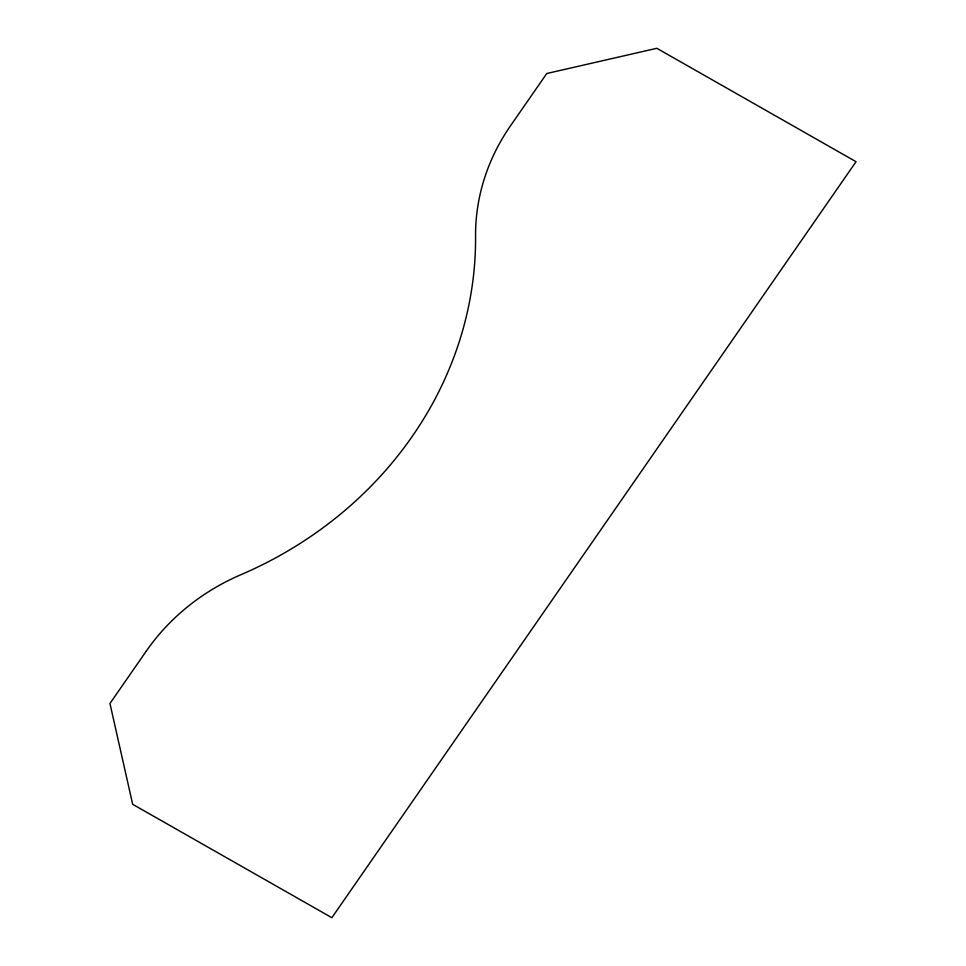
<?xml version="1.0" encoding="UTF-8"?>
<svg xmlns="http://www.w3.org/2000/svg" width="966" height="966" viewBox="0 0 966 966"><rect width="100%" height="100%" fill="white"/><g stroke="black" fill="none" stroke-linecap="round" stroke-linejoin="round"><path stroke-width="1.45" d="M146.301 651.084L109.955 703.49L132.668 804.292L331.857 917.7L856.045 161.708L656.856 48.3L546.78 73.501L510.434 125.918A212.943 194.83 -13.9 0 0 475.562 236.235A386.146 353.302 -13.9 0 1 240.848 574.734A212.943 194.83 -13.9 0 0 146.301 651.084"/></g></svg>
